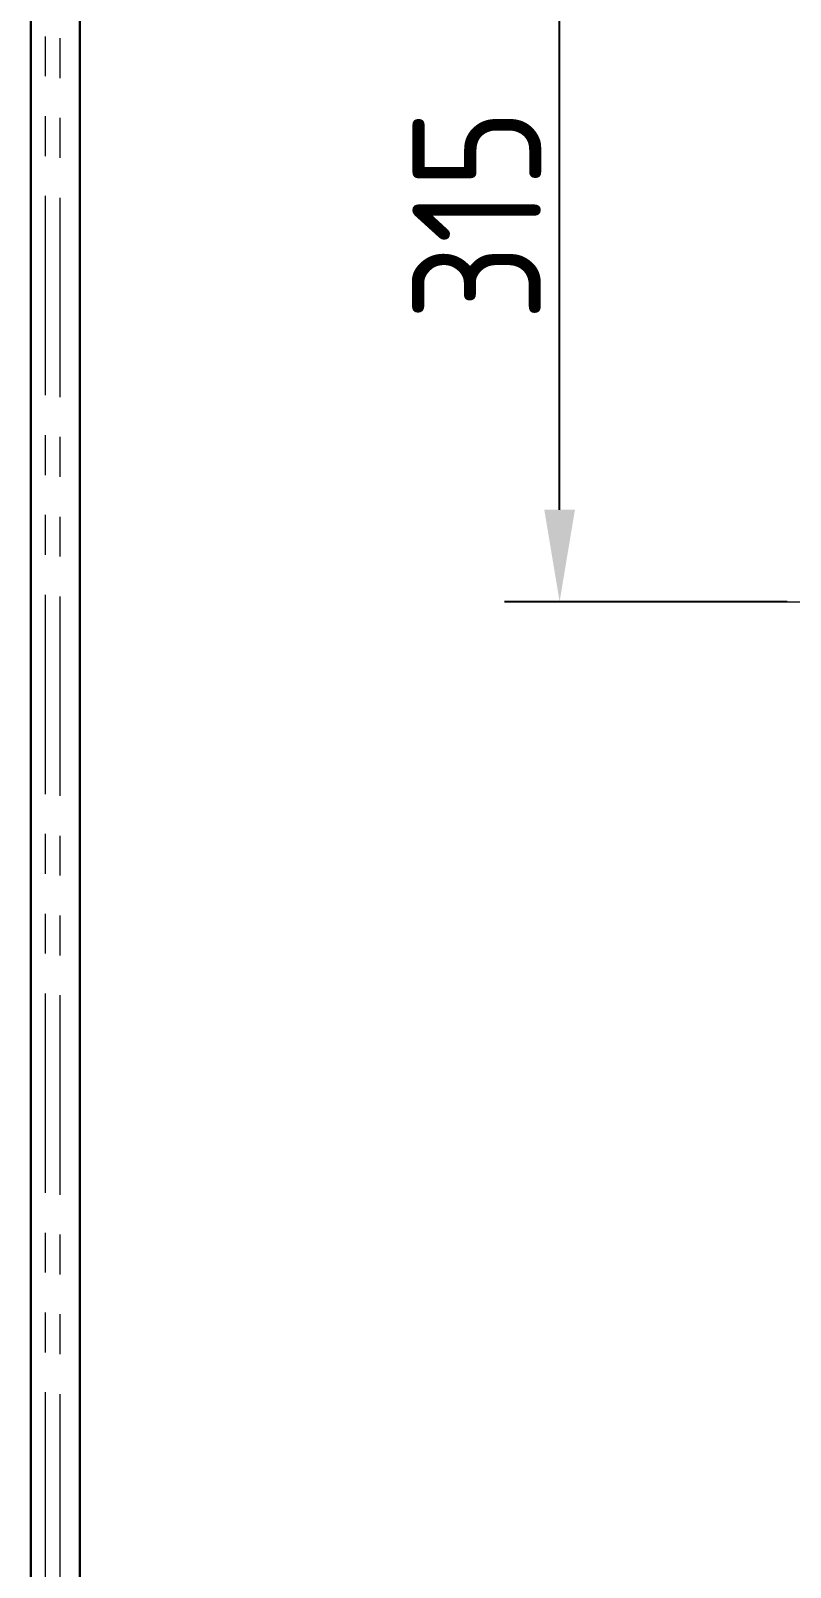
# Model space of a CAD drawing. Header units: millimetres. Extents: x 36873 to 51119, y -3533 to 6541.
# Drawn here: x 39354 to 39664, y 3854 to 4480 of the extents above; entities that cross this region are included whole.
import ezdxf

# ---------------------------------------------------------------- set-up
doc = ezdxf.new("R2010")
doc.units = ezdxf.units.MM
doc.header["$LTSCALE"] = 13
for name, pattern in [('ACAD_ISO10W100', [18, 12, -3, 0, -3]), ('CENTER2', [1.125, 0.75, -0.125, 0.125, -0.125]), ('EB_DASHDOT', [39, 30, -3, 3, -3]), ('PTHANTOM2', [1.25, 0.625, -0.125, 0.125, -0.125, 0.125, -0.125])]:
    doc.linetypes.add(name, pattern=pattern)
doc.layers.add('CAXA1', color=1, linetype='EB_DASHDOT', lineweight=25)
doc.layers.add('标注、文本', color=3, linetype='Continuous', lineweight=25)
doc.styles.get("Standard").update_dxf_attribs({"font": 'gbenor.shx', "bigfont": 'gbcbig.shx'})
doc.dimstyles.new('丁晓菲', dxfattribs={"dimscale": 15, "dimtxt": 3.5, "dimasz": 2.5, "dimexe": 1.5, "dimexo": 0, "dimgap": 0.5, "dimtad": 1, "dimtoh": 1, "dimtxsty": 'Standard', "dimcen": 2.5, "dimclrd": 3, "dimclre": 3, "dimclrt": 2, "dimadec": 0, "dimazin": 0, "dimtfac": 1, "dimtmove": 0, "dimatfit": 2, "dimfxl": 1.5, "dimarcsym": 0})

# ---------------------------------------------------------------- blocks, each defined once
blk = doc.blocks.new('A$Cd29922e4')
at = {"layer": 'CAXA1', "linetype": 'ACAD_ISO10W100', "lineweight": 20}
blk.add_line((-542.8095756807161, -0.002947070664959028), (-403.0858332035059, -0.002947070664959028), dxfattribs=at)
blk = doc.blocks.new('*D1199')
at = {"layer": 'Defpoints', "color": 0}
for p in [(39569.72030618285, 4563.00593822737), (39656.66462953777, 4563.00593822737), (39662.42471937995, 4247.600436958559)]:
    blk.add_point(p, dxfattribs=at)
at = {"layer": '标注、文本', "color": 3, "lineweight": -2}
for p, q in [((39656.66462953777, 4563.00593822737), (39547.22030618285, 4563.00593822737)), ((39569.72030618285, 4285.100436958559), (39569.72030618285, 4525.50593822737)), ((39662.42471937995, 4247.600436958559), (39547.22030618285, 4247.600436958559))]:
    blk.add_line(p, q, dxfattribs=at)
at = {"layer": '标注、文本', "color": 3}
for points in [[(39563.47030618285, 4525.50593822737), (39575.97030618285, 4525.50593822737), (39569.72030618285, 4563.00593822737)], [(39563.47030618285, 4285.100436958559), (39575.97030618285, 4285.100436958559), (39569.72030618285, 4247.600436958559)]]:
    blk.add_solid(points, dxfattribs=at)
at = {"layer": '标注、文本', "color": 2, "insert": (39535.97030618285, 4405.303187592952), "char_height": 52.5, "attachment_point": 5, "rotation": 90, "bg_fill": 3, "box_fill_scale": 1.1, "bg_fill_color": 256, "bg_fill_true_color": 13158600, "bg_fill_transparency": 0}
blk.add_mtext('315', dxfattribs=at)

msp = doc.modelspace()

# ---------------------------------------------------------------- linework, layer by layer
at = {"layer": '标注、文本', "color": 4, "lineweight": 30, "ltscale": 38.86987341633078}
for p, q in [((39354.23429506048, 3025.743086378801), (39354.23429506048, 4626.005938227065)), ((39374.23429506048, 3029.265921227137), (39374.23429506048, 4619.005938227065))]:
    msp.add_line(p, q, dxfattribs=at)
at = {"layer": '标注、文本', "color": 6, "linetype": 'PTHANTOM2', "lineweight": 0, "ltscale": 10}
for p, q in [((39360.23429506048, 3031.743086378801), (39360.23429506047, 4620.005938227065)), ((39366.23429506048, 3031.005921227137), (39366.23429506048, 4619.005938227065))]:
    msp.add_line(p, q, dxfattribs=at)

# ---------------------------------------------------------------- block references
at = {"layer": '标注、文本', "color": 0, "linetype": 'CENTER2', "ltscale": 38.86987341633078}
msp.add_blockref('A$Cd29922e4', (40205.23429506065, 4247.603384029222), dxfattribs=at)

# ---------------------------------------------------------------- next in the draw order: dimensions: what is measured, and where the dimension line sits
at = {"layer": '标注、文本', "color": 0}
dim = msp.add_linear_dim(base=(39569.72030618285, 4563.00593822737), p1=(39662.42471937994, 4247.600436958557), p2=(39656.66462953776, 4563.005938227368), angle=90, text='315', dimstyle='丁晓菲', override={"dimtfill": 1, "dimarcsym": 1}, dxfattribs=at)
dim.commit()
dim.dimension.update_dxf_attribs({"geometry": '*D1199', "text_midpoint": (39535.97030618285, 4405.303187592952)})

doc.saveas('drawing.dxf')
